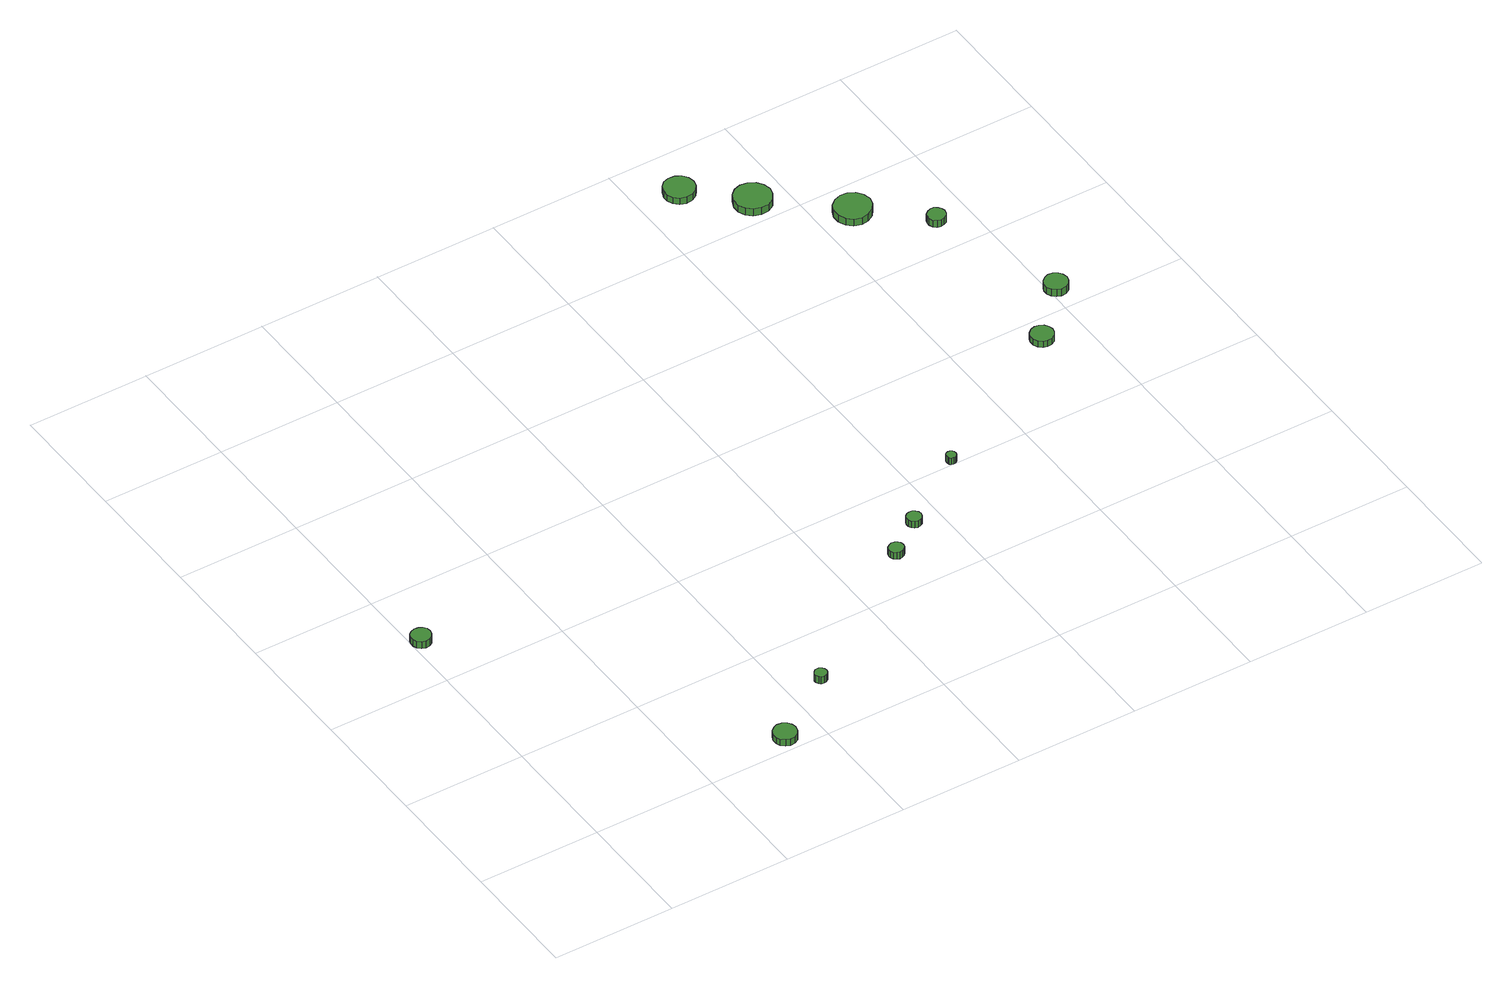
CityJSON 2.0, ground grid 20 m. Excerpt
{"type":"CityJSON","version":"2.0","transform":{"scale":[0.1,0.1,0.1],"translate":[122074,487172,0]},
"CityObjects":{
"tree1":{"type":"SolitaryVegetationObject","attributes":{"function":"something"},"geometry":[{"type":"MultiSurface","lod":"1","boundaries":[[[0,1,2,3,4,5,6,7,8,9,10,11,12,13,14]],[[15,16,17,18,19,20,21,22,23,24,25,26,27,28,29]],[[0,29,28,1]],[[1,28,27,2]],[[2,27,26,3]],[[3,26,25,4]],[[4,25,24,5]],[[5,24,23,6]],[[6,23,22,7]],[[7,22,21,8]],[[8,21,20,9]],[[9,20,19,10]],[[10,19,18,11]],[[11,18,17,12]],[[12,17,16,13]],[[13,16,15,14]],[[14,15,29,0]]]}]},
"tree2":{"type":"SolitaryVegetationObject","attributes":{"function":"something"},"geometry":[{"type":"MultiSurface","lod":"1","boundaries":[[[30,31,32,33,34,35,36,37,38,39,40,41,42,43,44]],[[45,46,47,48,49,50,51,52,53,54,55,56,57,58,59]],[[30,59,58,31]],[[31,58,57,32]],[[32,57,56,33]],[[33,56,55,34]],[[34,55,54,35]],[[35,54,53,36]],[[36,53,52,37]],[[37,52,51,38]],[[38,51,50,39]],[[39,50,49,40]],[[40,49,48,41]],[[41,48,47,42]],[[42,47,46,43]],[[43,46,45,44]],[[44,45,59,30]]]}]},
"tree3":{"type":"SolitaryVegetationObject","attributes":{"function":"something"},"geometry":[{"type":"MultiSurface","lod":"1","boundaries":[[[60,61,62,63,64,65,66,67,68,69,70,71,72,73,74]],[[75,76,77,78,79,80,81,82,83,84,85,86,87,88,89]],[[60,89,88,61]],[[61,88,87,62]],[[62,87,86,63]],[[63,86,85,64]],[[64,85,84,65]],[[65,84,83,66]],[[66,83,82,67]],[[67,82,81,68]],[[68,81,80,69]],[[69,80,79,70]],[[70,79,78,71]],[[71,78,77,72]],[[72,77,76,73]],[[73,76,75,74]],[[74,75,89,60]]]}]},
"tree4":{"type":"SolitaryVegetationObject","attributes":{"function":"something"},"geometry":[{"type":"MultiSurface","lod":"1","boundaries":[[[90,91,92,93,94,95,96,97,98,99,100,101,102,103,104]],[[105,106,107,108,109,110,111,112,113,114,115,116,117,118,119]],[[90,119,118,91]],[[91,118,117,92]],[[92,117,116,93]],[[93,116,115,94]],[[94,115,114,95]],[[95,114,113,96]],[[96,113,112,97]],[[97,112,111,98]],[[98,111,110,99]],[[99,110,109,100]],[[100,109,108,101]],[[101,108,107,102]],[[102,107,106,103]],[[103,106,105,104]],[[104,105,119,90]]]}]},
"tree5":{"type":"SolitaryVegetationObject","attributes":{"function":"something"},"geometry":[{"type":"MultiSurface","lod":"1","boundaries":[[[120,121,122,123,124,125,126,127,128,129,130,131,132,133,134]],[[135,136,137,138,139,140,141,142,143,144,145,146,147,148,149]],[[120,149,148,121]],[[121,148,147,122]],[[122,147,146,123]],[[123,146,145,124]],[[124,145,144,125]],[[125,144,143,126]],[[126,143,142,127]],[[127,142,141,128]],[[128,141,140,129]],[[129,140,139,130]],[[130,139,138,131]],[[131,138,137,132]],[[132,137,136,133]],[[133,136,135,134]],[[134,135,149,120]]]}]},
"tree6":{"type":"SolitaryVegetationObject","attributes":{"function":"something"},"geometry":[{"type":"MultiSurface","lod":"1","boundaries":[[[150,151,152,153,154,155,156,157,158,159,160,161,162,163,164]],[[165,166,167,168,169,170,171,172,173,174,175,176,177,178,179]],[[150,179,178,151]],[[151,178,177,152]],[[152,177,176,153]],[[153,176,175,154]],[[154,175,174,155]],[[155,174,173,156]],[[156,173,172,157]],[[157,172,171,158]],[[158,171,170,159]],[[159,170,169,160]],[[160,169,168,161]],[[161,168,167,162]],[[162,167,166,163]],[[163,166,165,164]],[[164,165,179,150]]]}]},
"tree7":{"type":"SolitaryVegetationObject","attributes":{"function":"something"},"geometry":[{"type":"MultiSurface","lod":"1","boundaries":[[[180,181,182,183,184,185,186,187,188,189,190,191,192,193,194]],[[195,196,197,198,199,200,201,202,203,204,205,206,207,208,209]],[[180,209,208,181]],[[181,208,207,182]],[[182,207,206,183]],[[183,206,205,184]],[[184,205,204,185]],[[185,204,203,186]],[[186,203,202,187]],[[187,202,201,188]],[[188,201,200,189]],[[189,200,199,190]],[[190,199,198,191]],[[191,198,197,192]],[[192,197,196,193]],[[193,196,195,194]],[[194,195,209,180]]]}]},
"tree8":{"type":"SolitaryVegetationObject","attributes":{"function":"something"},"geometry":[{"type":"MultiSurface","lod":"1","boundaries":[[[210,211,212,213,214,215,216,217,218,219,220,221,222,223,224]],[[225,226,227,228,229,230,231,232,233,234,235,236,237,238,239]],[[210,239,238,211]],[[211,238,237,212]],[[212,237,236,213]],[[213,236,235,214]],[[214,235,234,215]],[[215,234,233,216]],[[216,233,232,217]],[[217,232,231,218]],[[218,231,230,219]],[[219,230,229,220]],[[220,229,228,221]],[[221,228,227,222]],[[222,227,226,223]],[[223,226,225,224]],[[224,225,239,210]]]}]},
"tree9":{"type":"SolitaryVegetationObject","attributes":{"function":"something"},"geometry":[{"type":"MultiSurface","lod":"1","boundaries":[[[240,241,242,243,244,245,246,247,248,249,250,251,252,253,254]],[[255,256,257,258,259,260,261,262,263,264,265,266,267,268,269]],[[240,269,268,241]],[[241,268,267,242]],[[242,267,266,243]],[[243,266,265,244]],[[244,265,264,245]],[[245,264,263,246]],[[246,263,262,247]],[[247,262,261,248]],[[248,261,260,249]],[[249,260,259,250]],[[250,259,258,251]],[[251,258,257,252]],[[252,257,256,253]],[[253,256,255,254]],[[254,255,269,240]]]}]},
"tree10":{"type":"SolitaryVegetationObject","attributes":{"function":"something"},"geometry":[{"type":"MultiSurface","lod":"1","boundaries":[[[270,271,272,273,274,275,276,277,278,279,280,281,282,283,284]],[[285,286,287,288,289,290,291,292,293,294,295,296,297,298,299]],[[270,299,298,271]],[[271,298,297,272]],[[272,297,296,273]],[[273,296,295,274]],[[274,295,294,275]],[[275,294,293,276]],[[276,293,292,277]],[[277,292,291,278]],[[278,291,290,279]],[[279,290,289,280]],[[280,289,288,281]],[[281,288,287,282]],[[282,287,286,283]],[[283,286,285,284]],[[284,285,299,270]]]}]},
"tree11":{"type":"SolitaryVegetationObject","attributes":{"function":"something"},"geometry":[{"type":"MultiSurface","lod":"1","boundaries":[[[300,301,302,303,304,305,306,307,308,309,310,311,312,313,314]],[[315,316,317,318,319,320,321,322,323,324,325,326,327,328,329]],[[300,329,328,301]],[[301,328,327,302]],[[302,327,326,303]],[[303,326,325,304]],[[304,325,324,305]],[[305,324,323,306]],[[306,323,322,307]],[[307,322,321,308]],[[308,321,320,309]],[[309,320,319,310]],[[310,319,318,311]],[[311,318,317,312]],[[312,317,316,313]],[[313,316,315,314]],[[314,315,329,300]]]}]},
"tree12":{"type":"SolitaryVegetationObject","attributes":{"function":"something"},"geometry":[{"type":"MultiSurface","lod":"1","boundaries":[[[330,331,332,333,334,335,336,337,338,339,340,341,342,343,344]],[[345,346,347,348,349,350,351,352,353,354,355,356,357,358,359]],[[330,359,358,331]],[[331,358,357,332]],[[332,357,356,333]],[[333,356,355,334]],[[334,355,354,335]],[[335,354,353,336]],[[336,353,352,337]],[[337,352,351,338]],[[338,351,350,339]],[[339,350,349,340]],[[340,349,348,341]],[[341,348,347,342]],[[342,347,346,343]],[[343,346,345,344]],[[344,345,359,330]]]}]}
},
"vertices":[
[32,492,15],[31,499,15],[27,504,15],[21,507,15],[15,508,15],[8,506,15],[3,502,15],[1,496,15],[1,489,15],[3,483,15],[8,478,15],[15,476,15],[21,477,15],[27,480,15],[31,486,15],[31,486,2],[27,480,2],[21,477,2],[15,476,2],[8,478,2],[3,483,2],[1,489,2],[1,496,2],[3,502,2],[8,506,2],[15,508,2],[21,507,2],[27,504,2],[31,499,2],[32,492,2],
[361,25,16],[359,33,16],[355,39,16],[348,43,16],[340,44,16],[333,41,16],[327,36,16],[324,29,16],[324,21,16],[327,14,16],[333,9,16],[340,6,16],[348,7,16],[355,11,16],[359,17,16],[359,17,4],[355,11,4],[348,7,4],[340,6,4],[333,9,4],[327,14,4],[324,21,4],[324,29,4],[327,36,4],[333,41,4],[340,44,4],[348,43,4],[355,39,4],[359,33,4],[361,25,4],
[464,102,20],[463,106,20],[461,109,20],[457,112,20],[453,112,20],[449,111,20],[446,108,20],[444,104,20],[444,100,20],[446,96,20],[449,93,20],[453,92,20],[457,93,20],[461,95,20],[463,98,20],[463,98,7],[461,95,7],[457,93,7],[453,92,7],[449,93,7],[446,96,7],[444,100,7],[444,104,7],[446,108,7],[449,111,7],[453,112,7],[457,112,7],[461,109,7],[463,106,7],[464,102,7],
[708,274,20],[707,279,20],[704,283,20],[700,285,20],[695,286,20],[690,284,20],[686,281,20],[684,276,20],[684,272,20],[686,267,20],[690,264,20],[695,262,20],[700,263,20],[704,265,20],[707,269,20],[707,269,7],[704,265,7],[700,263,7],[695,262,7],[690,264,7],[686,267,7],[684,272,7],[684,276,7],[686,281,7],[690,284,7],[695,286,7],[700,285,7],[704,283,7],[707,279,7],[708,274,7],
[768,319,18],[767,324,18],[764,328,18],[760,331,18],[755,331,18],[750,330,18],[746,326,18],[744,322,18],[744,317,18],[746,312,18],[750,309,18],[755,307,18],[760,308,18],[764,310,18],[767,314,18],[767,314,6],[764,310,6],[760,308,6],[755,307,6],[750,309,6],[746,312,6],[744,317,6],[744,322,6],[746,326,6],[750,330,6],[755,331,6],[760,331,6],[764,328,6],[767,324,6],[768,319,6],
[882,403,19],[882,406,19],[880,409,19],[877,411,19],[874,411,19],[870,410,19],[868,408,19],[867,405,19],[867,401,19],[868,398,19],[870,396,19],[874,395,19],[877,395,19],[880,397,19],[882,400,19],[882,400,7],[880,397,7],[877,395,7],[874,395,7],[870,396,7],[868,398,7],[867,401,7],[867,405,7],[868,408,7],[870,410,7],[874,411,7],[877,411,7],[880,409,7],[882,406,7],[882,403,7],
[892,1116,15],[890,1126,15],[884,1135,15],[875,1140,15],[864,1141,15],[854,1138,15],[847,1131,15],[843,1121,15],[843,1111,15],[847,1102,15],[854,1095,15],[864,1092,15],[875,1093,15],[884,1098,15],[890,1106,15],[890,1106,3],[884,1098,3],[875,1093,3],[864,1092,3],[854,1095,3],[847,1102,3],[843,1111,3],[843,1121,3],[847,1131,3],[854,1138,3],[864,1141,3],[875,1140,3],[884,1135,3],[890,1126,3],[892,1116,3],
[976,1042,15],[973,1054,15],[966,1064,15],[955,1070,15],[943,1072,15],[931,1068,15],[922,1060,15],[917,1048,15],[917,1036,15],[922,1025,15],[931,1017,15],[943,1013,15],[955,1014,15],[966,1020,15],[973,1030,15],[973,1030,2],[966,1020,2],[955,1014,2],[943,1013,2],[931,1017,2],[922,1025,2],[917,1036,2],[917,1048,2],[922,1060,2],[931,1068,2],[943,1072,2],[955,1070,2],[966,1064,2],[973,1054,2],[976,1042,2],
[1149,556,19],[1147,563,19],[1143,569,19],[1136,573,19],[1129,574,19],[1122,572,19],[1116,567,19],[1113,560,19],[1113,552,19],[1116,545,19],[1122,540,19],[1129,538,19],[1136,539,19],[1143,542,19],[1147,549,19],[1147,549,7],[1143,542,7],[1136,539,7],[1129,538,7],[1122,540,7],[1116,545,7],[1113,552,7],[1113,560,7],[1116,567,7],[1122,572,7],[1129,574,7],[1136,573,7],[1143,569,7],[1147,563,7],[1149,556,7],
[1085,944,16],[1082,956,16],[1075,966,16],[1064,972,16],[1052,973,16],[1040,969,16],[1031,961,16],[1026,950,16],[1026,938,16],[1031,926,16],[1040,918,16],[1052,914,16],[1064,916,16],[1075,922,16],[1082,932,16],[1082,932,3],[1075,922,3],[1064,916,3],[1052,914,3],[1040,918,3],[1031,926,3],[1026,938,3],[1026,950,3],[1031,961,3],[1040,969,3],[1052,973,3],[1064,972,3],[1075,966,3],[1082,956,3],[1085,944,3],
[1228,640,20],[1226,648,20],[1222,654,20],[1215,658,20],[1207,659,20],[1200,656,20],[1194,651,20],[1191,644,20],[1191,636,20],[1194,629,20],[1200,624,20],[1207,621,20],[1215,622,20],[1222,626,20],[1226,632,20],[1226,632,7],[1222,626,7],[1215,622,7],[1207,621,7],[1200,624,7],[1194,629,7],[1191,636,7],[1191,644,7],[1194,651,7],[1200,656,7],[1207,659,7],[1215,658,7],[1222,654,7],[1226,648,7],[1228,640,7],
[1160,860,19],[1158,866,19],[1155,870,19],[1150,874,19],[1144,874,19],[1138,872,19],[1133,868,19],[1131,863,19],[1131,857,19],[1133,851,19],[1138,847,19],[1144,845,19],[1150,846,19],[1155,849,19],[1158,854,19],[1158,854,6],[1155,849,6],[1150,846,6],[1144,845,6],[1138,847,6],[1133,851,6],[1131,857,6],[1131,863,6],[1133,868,6],[1138,872,6],[1144,874,6],[1150,874,6],[1155,870,6],[1158,866,6],[1160,860,6]
]}
